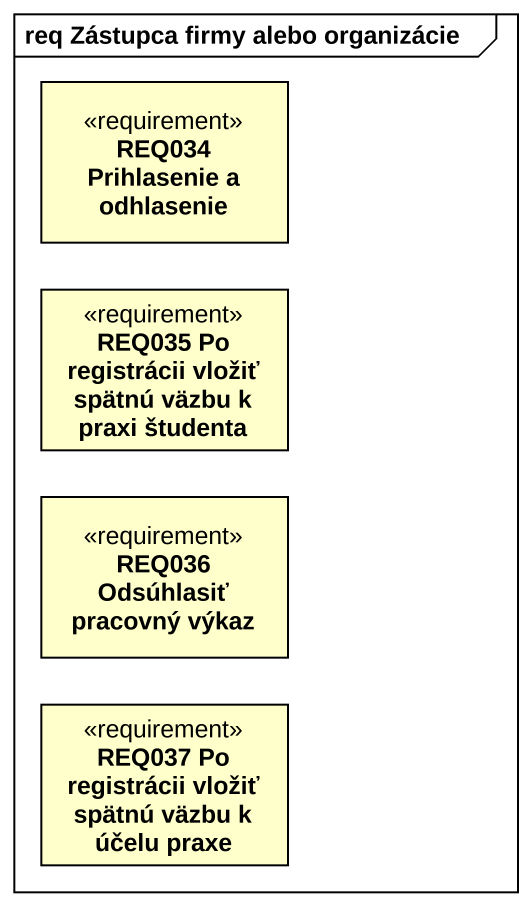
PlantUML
@startuml
mainframe req Zástupca firmy alebo organizácie
hide circle
hide empty members
class "REQ034 Prihlasenie a odhlasenie" as REQ034_Prihlasenie_a <<requirement>>
class "REQ035 Po registrácii vložiť spätnú väzbu k praxi študenta" as REQ035_Po_registrácii <<requirement>>
class "REQ036 Odsúhlasiť pracovný výkaz" as REQ036_Odsúhlasiť_pracovný <<requirement>>
class "REQ037 Po registrácii vložiť spätnú väzbu k účelu praxe" as REQ037_Po_registrácii <<requirement>>
@enduml
